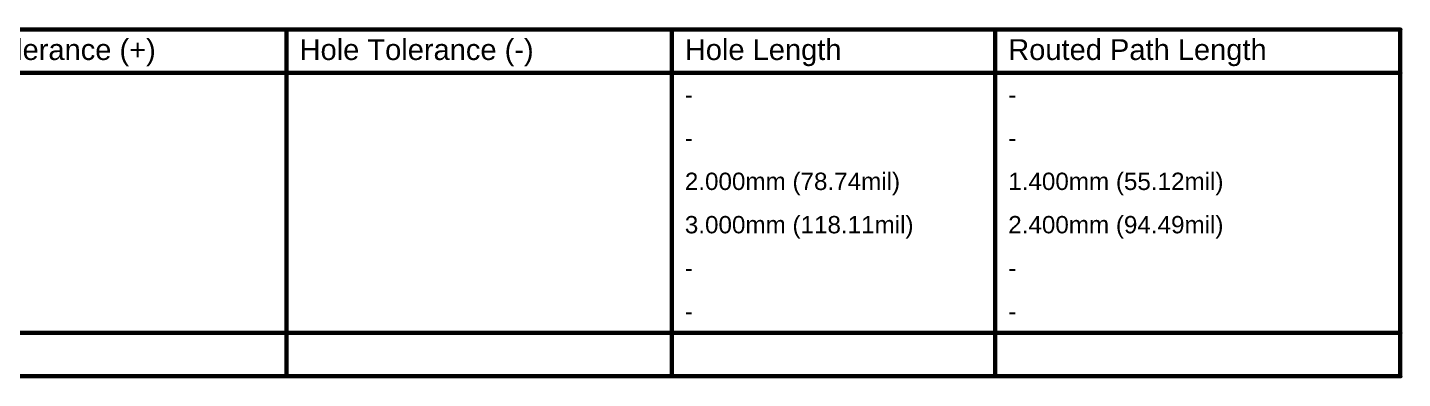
# Model space of a CAD drawing. Header units: inches. Extents: x -1 to 351, y 0 to 83.
# Drawn here: x 230.5 to 351.5, y 52.4 to 83.2 of the extents above; entities that cross this region are included whole.
import ezdxf

# ---------------------------------------------------------------- set-up
doc = ezdxf.new("R2010")
doc.units = ezdxf.units.IN
doc.layers.add('Drill Drawing', color=1, linetype='Continuous')
doc.styles.add('Arial', font='', dxfattribs={"height": 0.2})
doc.styles.get('Arial').set_extended_font_data('Arial')

msp = doc.modelspace()

# ---------------------------------------------------------------- linework, layer by layer
at = {"layer": 'Drill Drawing'}
for points in [[(-0.98, 83.06, 0.381, 0.381, 0), (351.27, 83.06, 0.381, 0.381, 0)], [(253.33, 52.58, 0.381, 0.381, 0), (253.33, 83.06, 0.381, 0.381, 0)], [(287.21, 52.58, 0.381, 0.381, 0), (287.21, 83.06, 0.381, 0.381, 0)], [(315.65, 52.58, 0.381, 0.381, 0), (315.65, 83.06, 0.381, 0.381, 0)], [(351.27, 52.58, 0.381, 0.381, 0), (351.27, 83.06, 0.381, 0.381, 0)], [(-0.98, 79.25, 0.381, 0.381, 0), (351.27, 79.25, 0.381, 0.381, 0)], [(-0.98, 56.39, 0.381, 0.381, 0), (351.27, 56.39, 0.381, 0.381, 0)], [(-0.98, 52.58, 0.381, 0.381, 0), (351.27, 52.58, 0.381, 0.381, 0)]]:
    msp.add_lwpolyline(points, format="xyseb", dxfattribs=at)
for points in [[(253.24, 83.06, 0.191, 0.191, 1), (253.43, 83.06, 0.191, 0.191, 1)], [(287.11, 83.06, 0.191, 0.191, 1), (287.3, 83.06, 0.191, 0.191, 1)], [(315.55, 83.06, 0.191, 0.191, 1), (315.74, 83.06, 0.191, 0.191, 1)], [(351.18, 83.06, 0.191, 0.191, 1), (351.37, 83.06, 0.191, 0.191, 1)], [(351.18, 83.06, 0.191, 0.191, 1), (351.37, 83.06, 0.191, 0.191, 1)], [(351.18, 79.25, 0.191, 0.191, 1), (351.37, 79.25, 0.191, 0.191, 1)], [(351.18, 56.39, 0.191, 0.191, 1), (351.37, 56.39, 0.191, 0.191, 1)], [(253.24, 52.58, 0.191, 0.191, 1), (253.43, 52.58, 0.191, 0.191, 1)], [(287.11, 52.58, 0.191, 0.191, 1), (287.3, 52.58, 0.191, 0.191, 1)], [(315.55, 52.58, 0.191, 0.191, 1), (315.74, 52.58, 0.191, 0.191, 1)], [(351.18, 52.58, 0.191, 0.191, 1), (351.37, 52.58, 0.191, 0.191, 1)], [(351.18, 52.58, 0.191, 0.191, 1), (351.37, 52.58, 0.191, 0.191, 1)]]:
    msp.add_lwpolyline(points, format="xyseb", close=True, dxfattribs=at)

# ---------------------------------------------------------------- texts
at = {"layer": 'Drill Drawing', "style": 'Arial'}
for s, height, p in [('Hole Tolerance (+)', 1.8288, (220.6, 80.39)), ('Hole Tolerance (-)', 1.8288, (254.47, 80.39)), ('Hole Length', 1.8288, (288.35, 80.39)), ('Routed Path Length', 1.8288, (316.79, 80.39)), ('-', 1.52, (288.35, 76.58)), ('-', 1.52, (316.79, 76.58)), ('-', 1.52, (288.35, 72.77)), ('-', 1.52, (316.79, 72.77)), ('2.000mm (78.74mil)', 1.524, (288.35, 68.96)), ('1.400mm (55.12mil)', 1.524, (316.79, 68.96)), ('3.000mm (118.11mil)', 1.524, (288.35, 65.15)), ('2.400mm (94.49mil)', 1.524, (316.79, 65.15)), ('-', 1.52, (288.35, 61.34)), ('-', 1.52, (316.79, 61.34)), ('-', 1.52, (288.35, 57.53)), ('-', 1.52, (316.79, 57.53))]:
    msp.add_text(s, height=height, dxfattribs=at).set_placement(p)

doc.saveas('drawing.dxf')
